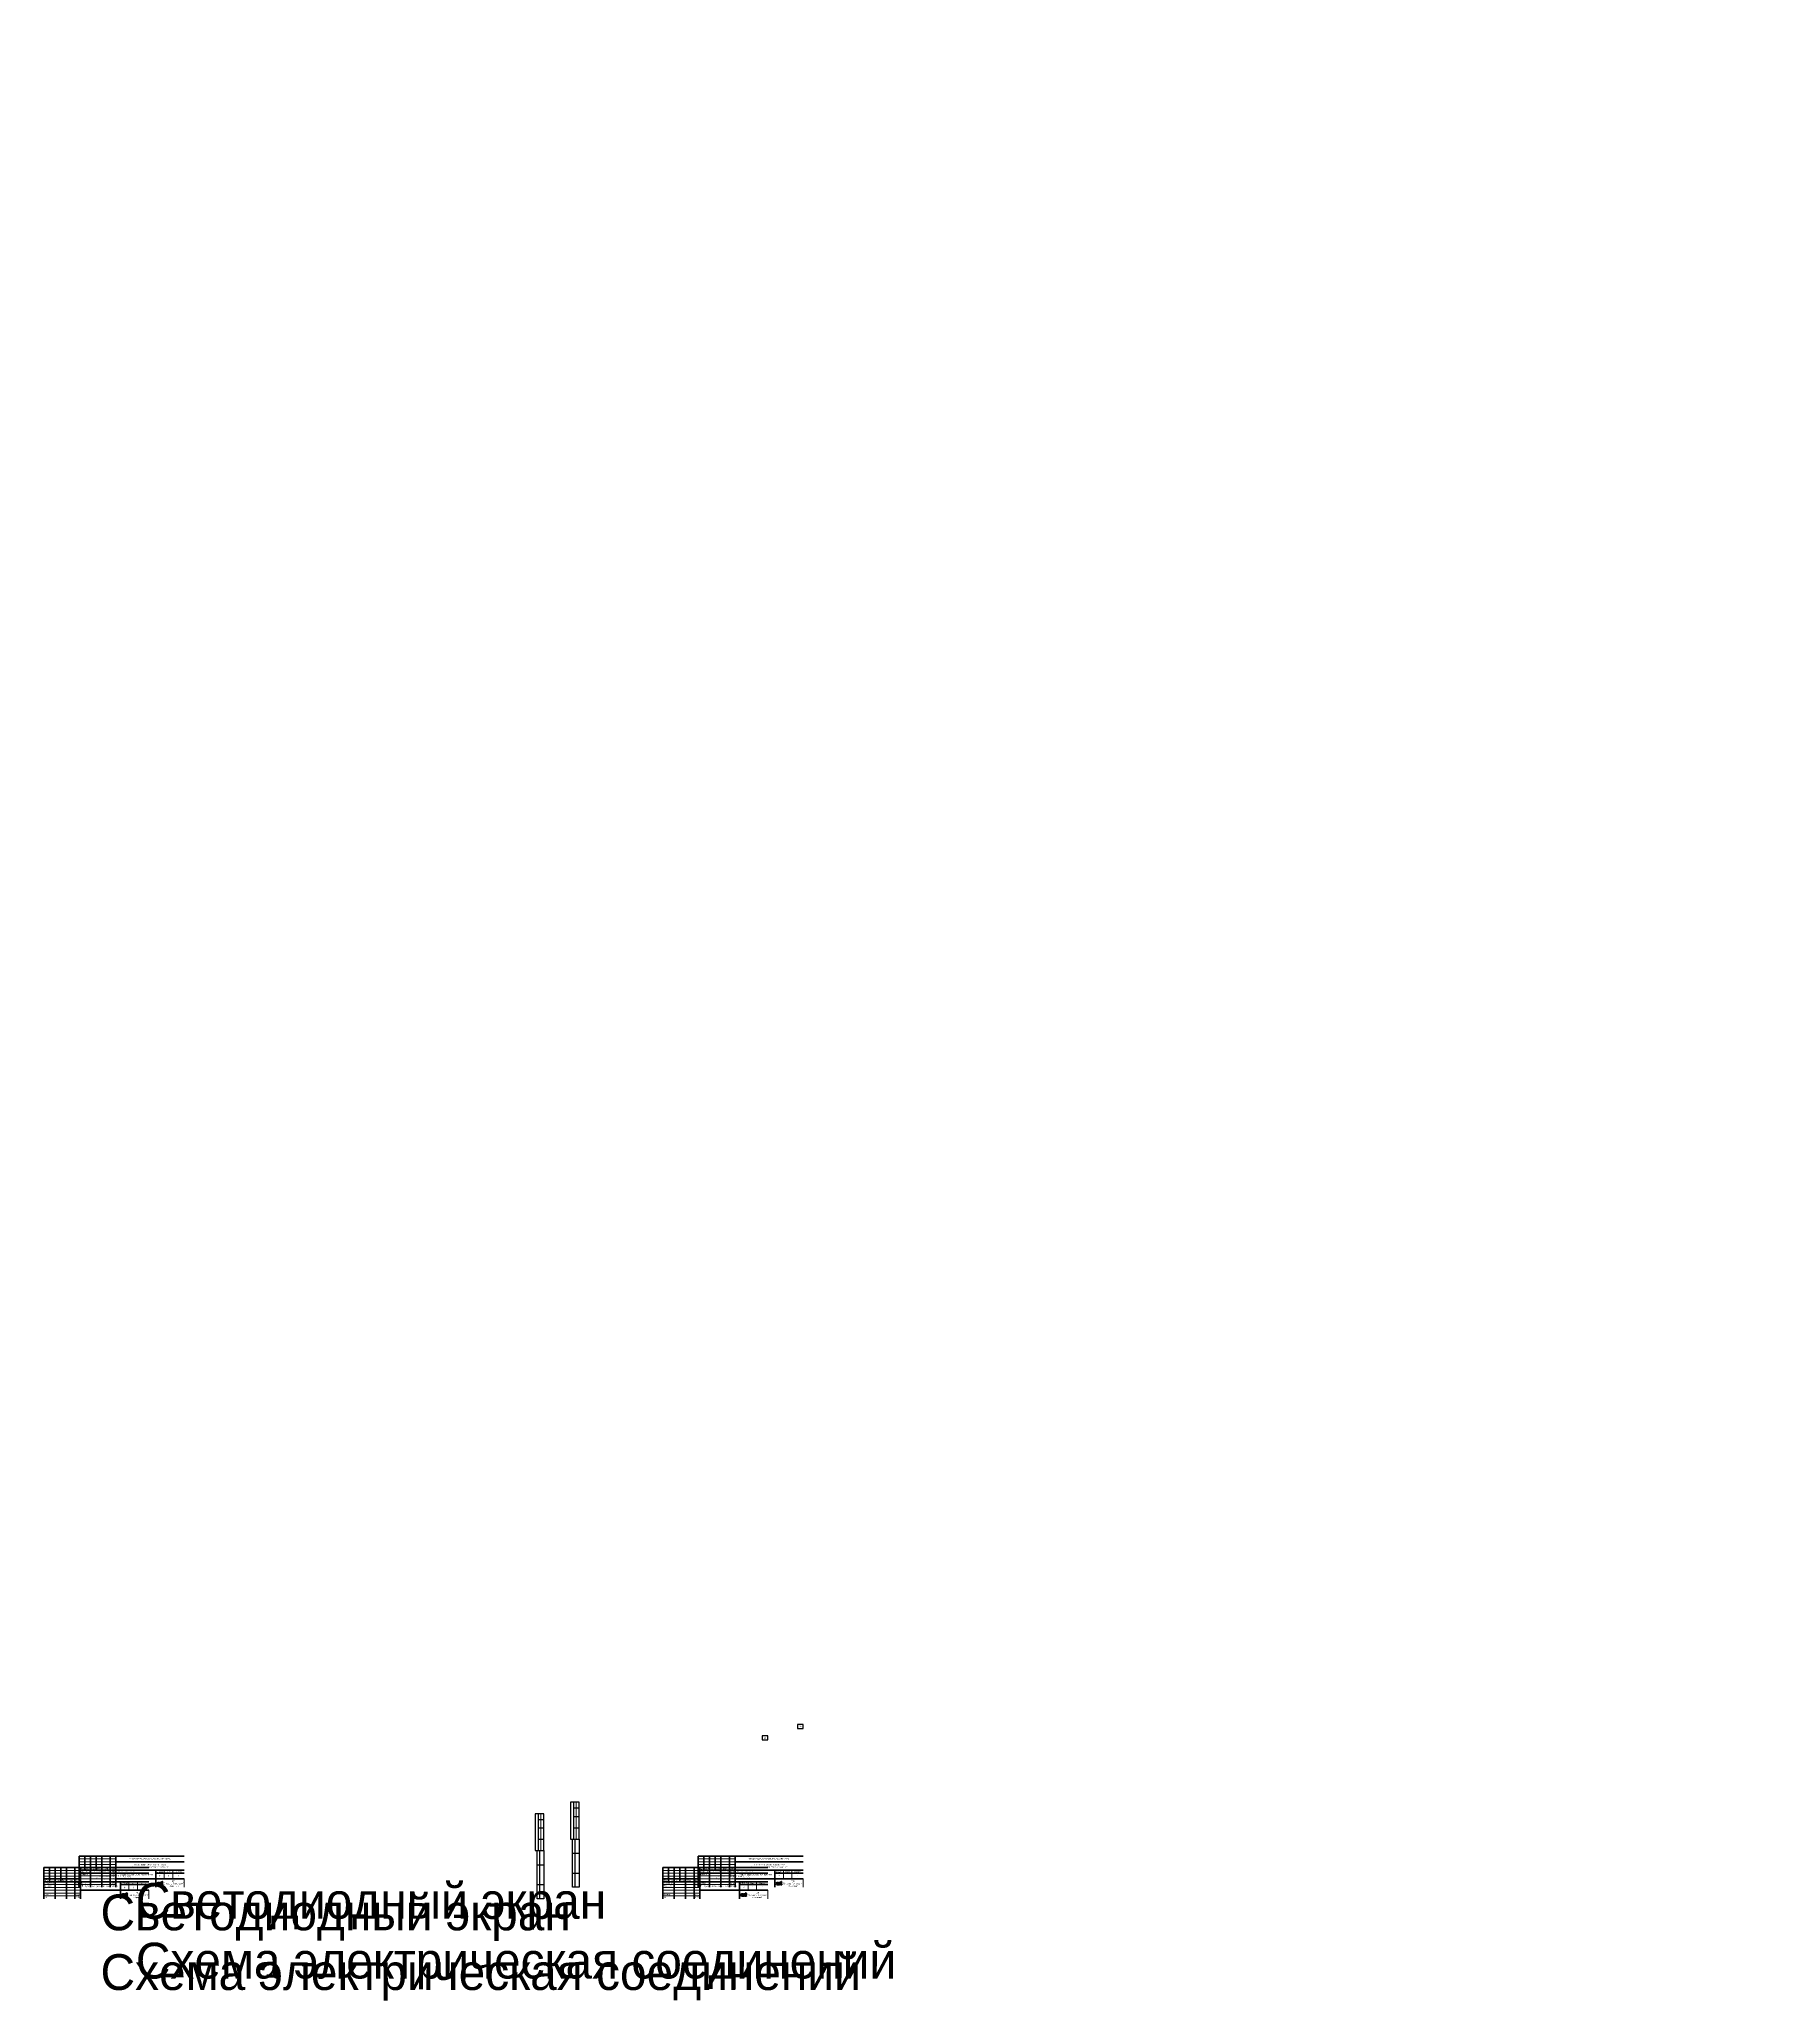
# Model space of a CAD drawing. Header units: millimetres. Extents: x -610846 to 2504857, y -1998781 to 285903.
# Drawn here: x 0 to 306878, y -201564 to 144302 of the extents above; entities that cross this region are included whole.
import ezdxf
from ezdxf import colors
from ezdxf.entities.mleader import LeaderData, LeaderLine
from ezdxf.enums import TextEntityAlignment as Align
from ezdxf.math import Vec2, Vec3

# ---------------------------------------------------------------- set-up
doc = ezdxf.new("R2018")
doc.units = ezdxf.units.MM
doc.linetypes.add('CONTI', pattern=[0])
doc.layers.get('0').update_dxf_attribs({"lineweight": 25})
for name, color, linetype, lineweight in [('01 Рама листа', 7, 'Continuous', 40), ('01 Штамп листа', 7, 'Continuous', 30), ('АР_Отметки', 7, 'Continuous', 5), ('Рамка', 7, 'Continuous', 40), ('Стены наружные', 8, 'Continuous', 18)]:
    doc.layers.add(name, color=color, linetype=linetype, lineweight=lineweight)
doc.layers.add('RAMKA', color=7, linetype='CONTI')
doc.styles.add('GOST 2.304', font='GOST.TTF')
doc.styles.add('ISOCPEUR', font='isocpeur.ttf')
doc.styles.get("Standard").update_dxf_attribs({"font": 'GOST.TTF'})

# ---------------------------------------------------------------- blocks, each defined once
blk = doc.blocks.new('A$C491C5DBD')
at = {"ltscale": 200}
h = blk.add_hatch(color=250, dxfattribs=at)
h.dxf.hatch_style = 1
edge = h.paths.add_edge_path()
edge.add_spline(control_points=[(-740, 448), (-847, 559), (-923, 732), (-748, 732), (-748, 732)], knot_values=[0.7857143, 0.7857143, 0.7857143, 0.7857143, 0.8035714, 0.8214286, 0.8214286, 0.8214286, 0.8214286], degree=3, periodic=0)
edge.add_spline(control_points=[(-748, 732), (-748, 732), (-570, 732), (-570, 732), (-570, 732)], knot_values=[0.75, 0.75, 0.75, 0.75, 0.7678571, 0.7857143, 0.7857143, 0.7857143, 0.7857143], degree=3, periodic=0)
edge.add_spline(control_points=[(-570, 732), (-570, 732), (-574, 216), (-574, 216), (-574, 216)], knot_values=[0.7142857, 0.7142857, 0.7142857, 0.7142857, 0.7321429, 0.75, 0.75, 0.75, 0.75], degree=3, periodic=0)
edge.add_spline(control_points=[(-574, 216), (-575, 106), (-514, 0), (-379, 0), (-379, 0), (-379, 0), (0, 0), (0, 0), (0, 0)], knot_values=[0.6428571, 0.6428571, 0.6428571, 0.6428571, 0.6785714, 0.6785714, 0.6785714, 0.6786717, 0.6964286, 0.7142857, 0.7142857, 0.7142857, 0.7142857], degree=3, periodic=0)
edge.add_spline(control_points=[(0, 0), (0, 0), (2, 98), (2, 98), (2, 98)], knot_values=[0.6071429, 0.6071429, 0.6071429, 0.6071429, 0.625, 0.6428571, 0.6428571, 0.6428571, 0.6428571], degree=3, periodic=0)
edge.add_spline(control_points=[(2, 98), (2, 98), (-95, 98), (-95, 98), (-95, 98)], knot_values=[0.5714286, 0.5714286, 0.5714286, 0.5714286, 0.5892857, 0.6071429, 0.6071429, 0.6071429, 0.6071429], degree=3, periodic=0)
edge.add_spline(control_points=[(-95, 98), (-143, 98), (-164, 132), (-164, 179), (-164, 179), (-164, 179), (-164, 732), (-164, 732), (-164, 732)], knot_values=[0.5, 0.5, 0.5, 0.5, 0.5357143, 0.5357143, 0.5357143, 0.5358145, 0.5535714, 0.5714286, 0.5714286, 0.5714286, 0.5714286], degree=3, periodic=0)
edge.add_spline(control_points=[(-164, 732), (-164, 732), (6, 732), (6, 732), (6, 732)], knot_values=[0.4642857, 0.4642857, 0.4642857, 0.4642857, 0.4821429, 0.5, 0.5, 0.5, 0.5], degree=3, periodic=0)
edge.add_spline(control_points=[(6, 732), (6, 732), (6, 819), (6, 819), (6, 819)], knot_values=[0.4285714, 0.4285714, 0.4285714, 0.4285714, 0.4464286, 0.4642857, 0.4642857, 0.4642857, 0.4642857], degree=3, periodic=0)
edge.add_spline(control_points=[(6, 819), (6, 819), (-164, 819), (-164, 819), (-164, 819)], knot_values=[0.3928571, 0.3928571, 0.3928571, 0.3928571, 0.4107143, 0.4285714, 0.4285714, 0.4285714, 0.4285714], degree=3, periodic=0)
edge.add_spline(control_points=[(-164, 819), (-164, 819), (-164, 1167), (-164, 1167), (-164, 1167)], knot_values=[0.3571429, 0.3571429, 0.3571429, 0.3571429, 0.375, 0.3928571, 0.3928571, 0.3928571, 0.3928571], degree=3, periodic=0)
edge.add_spline(control_points=[(-164, 1167), (-164, 1167), (-572, 929), (-572, 929), (-572, 929)], knot_values=[0.3214286, 0.3214286, 0.3214286, 0.3214286, 0.3392857, 0.3571429, 0.3571429, 0.3571429, 0.3571429], degree=3, periodic=0)
edge.add_spline(control_points=[(-572, 929), (-572, 929), (-574, 819), (-574, 819), (-574, 819)], knot_values=[0.2857143, 0.2857143, 0.2857143, 0.2857143, 0.3035714, 0.3214286, 0.3214286, 0.3214286, 0.3214286], degree=3, periodic=0)
edge.add_spline(control_points=[(-574, 819), (-574, 819), (-1006, 819), (-1006, 819), (-1006, 819)], knot_values=[0.25, 0.25, 0.25, 0.25, 0.2678571, 0.2857143, 0.2857143, 0.2857143, 0.2857143], degree=3, periodic=0)
edge.add_spline(control_points=[(-1006, 819), (-1211, 819), (-1326, 668), (-1196, 446), (-1196, 446)], knot_values=[0.2142857, 0.2142857, 0.2142857, 0.2142857, 0.2321429, 0.25, 0.25, 0.25, 0.25], degree=3, periodic=0)
edge.add_spline(control_points=[(-1196, 446), (-1143, 355), (-1019, 283), (-1109, 141), (-1109, 141)], knot_values=[0.1785714, 0.1785714, 0.1785714, 0.1785714, 0.1964286, 0.2142857, 0.2142857, 0.2142857, 0.2142857], degree=3, periodic=0)
edge.add_spline(control_points=[(-1109, 141), (-1153, 72), (-1286, 71), (-1418, 98), (-1418, 98)], knot_values=[0.1428571, 0.1428571, 0.1428571, 0.1428571, 0.1607143, 0.1785714, 0.1785714, 0.1785714, 0.1785714], degree=3, periodic=0)
edge.add_spline(control_points=[(-1418, 98), (-1599, 134), (-1703, 352), (-1660, 523), (-1660, 523)], knot_values=[0.1071429, 0.1071429, 0.1071429, 0.1071429, 0.125, 0.1428571, 0.1428571, 0.1428571, 0.1428571], degree=3, periodic=0)
edge.add_spline(control_points=[(-1660, 523), (-1630, 638), (-1558, 732), (-1451, 732), (-1451, 732)], knot_values=[0.0714286, 0.0714286, 0.0714286, 0.0714286, 0.0892857, 0.1071429, 0.1071429, 0.1071429, 0.1071429], degree=3, periodic=0)
edge.add_spline(control_points=[(-1451, 732), (-1451, 732), (-1312, 732), (-1312, 732), (-1312, 732)], knot_values=[0.0357143, 0.0357143, 0.0357143, 0.0357143, 0.0535714, 0.0714286, 0.0714286, 0.0714286, 0.0714286], degree=3, periodic=0)
edge.add_spline(control_points=[(-1312, 732), (-1312, 732), (-1312, 819), (-1312, 819)], knot_values=[0, 0, 0, 0, 0.0357143, 0.0357143, 0.0357143, 0.0357143], degree=3, periodic=0)
edge.add_spline(control_points=[(-1312, 819), (-1312, 819), (-1656, 819), (-1656, 819), (-1656, 819)], knot_values=[0.9642857, 0.9642857, 0.9642857, 0.9642857, 0.9821429, 1, 1, 1, 1], degree=3, periodic=0)
edge.add_spline(control_points=[(-1656, 819), (-1817, 819), (-2018, 664), (-2038, 477), (-2038, 477)], knot_values=[0.9285714, 0.9285714, 0.9285714, 0.9285714, 0.9464286, 0.9642857, 0.9642857, 0.9642857, 0.9642857], degree=3, periodic=0)
edge.add_spline(control_points=[(-2038, 477), (-2073, 146), (-1843, 0), (-1565, 0), (-1565, 0), (-1565, 0), (-836, 0), (-836, 0), (-836, 0)], knot_values=[0.8571429, 0.8571429, 0.8571429, 0.8571429, 0.8928571, 0.8928571, 0.8928571, 0.8929574, 0.9107143, 0.9285714, 0.9285714, 0.9285714, 0.9285714], degree=3, periodic=0)
edge.add_spline(control_points=[(-836, 0), (-639, 0), (-585, 288), (-740, 448), (-740, 448)], knot_values=[0.8214286, 0.8214286, 0.8214286, 0.8214286, 0.8392857, 0.8571429, 0.8571429, 0.8571429, 0.8571429], degree=3, periodic=0)
at = {"color": 250}
for points, knots in [([(-836, 0), (-836, 0), (-836, 0), (-1565, 0), (-1565, 0), (-1565, 0), (-1843, 0), (-2073, 146), (-2038, 477)], [0.857142857, 0.857142857, 0.857142857, 0.857142857, 0.857142867, 0.892857143, 0.892857143, 0.892857143, 0.892857153, 0.928571429, 0.928571429, 0.928571429, 0.928571429]), ([(-2038, 477), (-2038, 477), (-2018, 664), (-1817, 819), (-1656, 819)], [0.928571429, 0.928571429, 0.928571429, 0.928571429, 0.928571439, 0.964285714, 0.964285714, 0.964285714, 0.964285714]), ([(-1660, 523), (-1660, 523), (-1703, 352), (-1599, 134), (-1418, 98)], [0.107142857, 0.107142857, 0.107142857, 0.107142857, 0.107142867, 0.142857143, 0.142857143, 0.142857143, 0.142857143]), ([(-1451, 732), (-1451, 732), (-1558, 732), (-1630, 638), (-1660, 523)], [0.071428571, 0.071428571, 0.071428571, 0.071428571, 0.071428581, 0.107142857, 0.107142857, 0.107142857, 0.107142857]), ([(-1656, 819), (-1656, 819), (-1656, 819), (-1312, 819), (-1312, 819)], [0.964285714, 0.964285714, 0.964285714, 0.964285714, 0.964285724, 1, 1, 1, 1]), ([(-1312, 732), (-1312, 732), (-1312, 732), (-1451, 732), (-1451, 732)], [0.035714286, 0.035714286, 0.035714286, 0.035714286, 0.035714296, 0.071428571, 0.071428571, 0.071428571, 0.071428571]), ([(-1418, 98), (-1418, 98), (-1286, 71), (-1153, 72), (-1109, 141)], [0.142857143, 0.142857143, 0.142857143, 0.142857143, 0.142857153, 0.178571429, 0.178571429, 0.178571429, 0.178571429]), ([(-1196, 446), (-1196, 446), (-1326, 668), (-1211, 819), (-1006, 819)], [0.214285714, 0.214285714, 0.214285714, 0.214285714, 0.214285724, 0.25, 0.25, 0.25, 0.25]), ([(-1109, 141), (-1109, 141), (-1019, 283), (-1143, 355), (-1196, 446)], [0.178571429, 0.178571429, 0.178571429, 0.178571429, 0.178571439, 0.214285714, 0.214285714, 0.214285714, 0.214285714]), ([(-1006, 819), (-1006, 819), (-1006, 819), (-574, 819), (-574, 819)], [0.25, 0.25, 0.25, 0.25, 0.25000001, 0.285714286, 0.285714286, 0.285714286, 0.285714286]), ([(-748, 732), (-748, 732), (-923, 732), (-847, 559), (-740, 448)], [0.785714286, 0.785714286, 0.785714286, 0.785714286, 0.785714296, 0.821428571, 0.821428571, 0.821428571, 0.821428571]), ([(-740, 448), (-740, 448), (-585, 288), (-639, 0), (-836, 0)], [0.821428571, 0.821428571, 0.821428571, 0.821428571, 0.821428581, 0.857142857, 0.857142857, 0.857142857, 0.857142857]), ([(-570, 732), (-570, 732), (-570, 732), (-748, 732), (-748, 732)], [0.75, 0.75, 0.75, 0.75, 0.75000001, 0.785714286, 0.785714286, 0.785714286, 0.785714286]), ([(0, 0), (0, 0), (0, 0), (-379, 0), (-379, 0), (-379, 0), (-514, 0), (-575, 106), (-574, 216)], [0.642857143, 0.642857143, 0.642857143, 0.642857143, 0.642857153, 0.678571429, 0.678571429, 0.678571429, 0.678571439, 0.714285714, 0.714285714, 0.714285714, 0.714285714]), ([(-574, 819), (-574, 819), (-574, 819), (-572, 929), (-572, 929)], [0.285714286, 0.285714286, 0.285714286, 0.285714286, 0.285714296, 0.321428571, 0.321428571, 0.321428571, 0.321428571]), ([(-574, 216), (-574, 216), (-574, 216), (-570, 732), (-570, 732)], [0.714285714, 0.714285714, 0.714285714, 0.714285714, 0.714285724, 0.75, 0.75, 0.75, 0.75]), ([(-572, 929), (-572, 929), (-572, 929), (-164, 1167), (-164, 1167)], [0.321428571, 0.321428571, 0.321428571, 0.321428571, 0.321428581, 0.357142857, 0.357142857, 0.357142857, 0.357142857]), ([(-164, 1167), (-164, 1167), (-164, 1167), (-164, 819), (-164, 819)], [0.357142857, 0.357142857, 0.357142857, 0.357142857, 0.357142867, 0.392857143, 0.392857143, 0.392857143, 0.392857143]), ([(-164, 819), (-164, 819), (-164, 819), (6, 819), (6, 819)], [0.392857143, 0.392857143, 0.392857143, 0.392857143, 0.392857153, 0.428571429, 0.428571429, 0.428571429, 0.428571429]), ([(6, 732), (6, 732), (6, 732), (-164, 732), (-164, 732)], [0.464285714, 0.464285714, 0.464285714, 0.464285714, 0.464285724, 0.5, 0.5, 0.5, 0.5]), ([(-164, 732), (-164, 732), (-164, 732), (-164, 179), (-164, 179), (-164, 179), (-164, 132), (-143, 98), (-95, 98)], [0.5, 0.5, 0.5, 0.5, 0.50000001, 0.535714286, 0.535714286, 0.535714286, 0.535714296, 0.571428571, 0.571428571, 0.571428571, 0.571428571]), ([(-95, 98), (-95, 98), (-95, 98), (2, 98), (2, 98)], [0.571428571, 0.571428571, 0.571428571, 0.571428571, 0.571428581, 0.607142857, 0.607142857, 0.607142857, 0.607142857]), ([(2, 98), (2, 98), (2, 98), (0, 0), (0, 0)], [0.607142857, 0.607142857, 0.607142857, 0.607142857, 0.607142867, 0.642857143, 0.642857143, 0.642857143, 0.642857143]), ([(6, 819), (6, 819), (6, 819), (6, 732), (6, 732)], [0.428571429, 0.428571429, 0.428571429, 0.428571429, 0.428571439, 0.464285714, 0.464285714, 0.464285714, 0.464285714])]:
    blk.add_open_spline(points, degree=3, knots=knots, dxfattribs=at)
blk.add_open_spline([(-1312, 819), (-1312, 819), (-1312, 732), (-1312, 732)], degree=3, dxfattribs=at)
blk = doc.blocks.new('Штамп основной')
at = {"lineweight": 13, "ltscale": 150}
for p, q in [((-1850, 500), (-1200, 500)), ((-1850, 450), (-1200, 450)), ((-1850, 400), (-1200, 400)), ((-1850, 250), (-1200, 250)), ((-1850, 200), (-1200, 200)), ((-1850, 150), (-1200, 150)), ((-1850, 100), (-1200, 100)), ((-1850, 50), (-1200, 50))]:
    blk.add_line(p, q, dxfattribs=at)
at = {"layer": '01 Рама листа', "ltscale": 150}
for p, q in [((0, 550), (-1850, 550)), ((-1850, 550), (-1850, 0)), ((-1850, 350), (-1200, 350)), ((-1750, 550), (-1750, 300)), ((-1650, 550), (-1650, 0)), ((-1550, 550), (-1550, 300)), ((-1450, 550), (-1450, 0)), ((-1300, 550), (-1300, 0)), ((-1200, 0), (-1200, 550)), ((-1200, 450), (0, 450)), ((-1850, 300), (-1200, 300)), ((-1200, 300), (0, 300)), ((-1200, 150), (0, 150)), ((-500, 0), (-500, 300)), ((-500, 250), (0, 250))]:
    blk.add_line(p, q, dxfattribs=at)
at = {"layer": 'Defpoints', "color": 250, "linetype": 'Continuous', "lineweight": 0, "ltscale": 50}
for p, q in [((-500, 150), (0, 150)), ((-500, 0), (-500, 150)), ((0, 150), (0, 0))]:
    blk.add_line(p, q, dxfattribs=at)
at = {"layer": 'RAMKA', "lineweight": 13, "ltscale": 150}
for p, q in [((-350, 300), (-350, 150)), ((-200, 300), (-200, 150))]:
    blk.add_line(p, q, dxfattribs=at)
at = {"layer": 'Рамка', "ltscale": 200, "xscale": 0.05, "yscale": 0.05, "zscale": 0.05}
blk.add_blockref('A$C491C5DBD', (-374, 45), dxfattribs=at)
at = {"style": 'GOST 2.304'}
for s, width, heights, insert, char_height, attachment_point in [('Капитальный ремонт большого зала \\PДворца культуры «Кристалл» г.Сухой Лог', 1175.99, [375], (-600, 375), 25, 5), ('Разработал', 20, [5], (-1840, 275), 25, 4), ('Проверил', 20, [5], (-1840, 225), 25, 4), ('Н.контр.', 20, [5], (-1840, 75), 25, 4), ('ГИП', 20, [5], (-1840, 25), 25, 4), ('Изм.', 9.97, [5], (-1800, 325), 25, 5), ('Кол.уч', 10.31, [5], (-1700, 325), 25, 5), ('Лист', 9.97, [5], (-1600, 325), 25, 5), ('№док', 9.97, [5], (-1500, 325), 25, 5), ('Подп.', 15, [5], (-1375, 325), 25, 5), ('Дата', 9.97, [5], (-1250, 325), 25, 5), ('Аудио-визуальные технологии', 674.52, [161], (-839, 223), 30, 5), ('Стадия', 15, [5], (-425, 275), 25, 5), ('Р', 15, [10], (-425, 200), 30, 5), ('Лист', 15, [5], (-275, 275), 25, 5), ('1', 15, [10], (-275, 200), 30, 5), ('Листов', 20.01, [5], (-100, 275), 25, 5)]:
    blk.add_mtext_dynamic_manual_height_columns(s, width=width, gutter_width=25, heights=heights, dxfattribs=dict(at, insert=insert, char_height=char_height, attachment_point=attachment_point))
at = {"color": 250, "ltscale": 200, "char_height": 25, "attachment_point": 4, "style": 'GOST 2.304'}
for insert in [(-1288, 273), (-1288, 223), (-1288, 73), (-1288, 23)]:
    blk.add_mtext_dynamic_manual_height_columns('12.19', width=93.63, gutter_width=125000, heights=[0], dxfattribs=dict(at, insert=insert))
at = {"style": 'GOST 2.304'}
for tag, p in [('ШИФР', (-600, 500)), ('ЛИСТОВ', (-100, 200))]:
    blk.add_attdef(tag, text='', height=30, dxfattribs=at).set_placement(p, align=Align.MIDDLE_CENTER)
at = {"lineweight": 30, "flags": 104}
blk.add_attdef('НАИМЕНОВАНИЕ', text='', height=30, dxfattribs=at).set_placement((-850, 75), align=Align.MIDDLE_CENTER)
at = {"layer": 'Рамка', "ltscale": 200, "insert": (-367, 121), "char_height": 25, "attachment_point": 1, "style": 'GOST 2.304'}
blk.add_mtext_dynamic_manual_height_columns('\\pxqc;ООО\\P"Синсаунд-Технолоджи"\\Pг.Заречный', width=365.16, gutter_width=1250, heights=[0], dxfattribs=at)
blk = doc.blocks.new('Номер страницы')
blk.add_lwpolyline([(-100, -70), (0, -70), (0, 0), (-100, 0)], close=True)
at = {"style": 'GOST 2.304'}
blk.add_attdef('НОМЕР', text='', height=25, dxfattribs=at).set_placement((-50, -34), align=Align.MIDDLE_CENTER)
blk = doc.blocks.new('Штамп боковой')
at = {"lineweight": 30, "ltscale": 150}
for p, q in [((0, 1500), (-150, 1500)), ((-150, 1500), (-150, 850)), ((-100, 1500), (-100, 850)), ((-100, 1400), (0, 1400)), ((0, 850), (0, 1500)), ((-100, 1250), (0, 1250)), ((-100, 1050), (0, 1050)), ((-150, 850), (0, 850)), ((-120, 0), (-120, 850)), ((-120, 850), (0, 850)), ((-70, 0), (-70, 850)), ((0, 850), (0, 0)), ((-120, 600), (0, 600)), ((-120, 250), (0, 250)), ((0, 0), (-120, 0))]:
    blk.add_line(p, q, dxfattribs=at)
at = {"lineweight": 20, "ltscale": 150}
blk.add_line((-50, 1500), (-50, 850), dxfattribs=at)
blk = doc.blocks.new('_DotSmall')
at = {"color": 0, "linetype": 'ByBlock', "const_width": 0.5}
blk.add_lwpolyline([(-0.0625, 0, 1), (0.0625, 0, 1)], format="xyb", close=True, dxfattribs=at)

msp = doc.modelspace()

# ---------------------------------------------------------------- hatches: boundary and pattern name
at = {"layer": 'Стены наружные', "lineweight": 9}
h = msp.add_hatch(dxfattribs=at)
h.set_pattern_fill('FP_2', color=256, style=0, pattern_type=2)
h.set_pattern_definition([(45, (261862.17, 93659.4), (-424.264, 424.264), []), (135, (261862.17, 93659.4), (-424.264, -424.264), [])])
h.paths.add_polyline_path([(300187.2, 144302.4), (300161.7, 144287.4), (300187.2, 144296.3)])

# ---------------------------------------------------------------- block references
ref = msp.add_blockref('Штамп основной', (134695.5, -181553.5), dxfattribs=dict(xscale=10, yscale=10, zscale=10))
ref.add_attrib('ШИФР', '31908221885-27092019-БЗ-ТХ-АВТ 09.Э4', dxfattribs={"height": 300, "style": 'GOST 2.304'}).set_placement((128695.5, -176553.5), align=Align.MIDDLE_CENTER)
ref.add_attrib('ЛИСТОВ', '1', dxfattribs={"height": 300, "style": 'GOST 2.304'}).set_placement((133695.5, -179553.5), align=Align.MIDDLE_CENTER)
ref = msp.add_blockref('Штамп основной', (128467.1, -183574.8), dxfattribs=dict(xscale=10, yscale=10, zscale=10))
ref.add_attrib('ШИФР', '31908221885-27092019-БЗ-ТХ-АВТ 09.Э4', dxfattribs={"height": 300, "style": 'GOST 2.304'}).set_placement((122467.1, -178574.8), align=Align.MIDDLE_CENTER)
ref.add_attrib('ЛИСТОВ', '1', dxfattribs={"height": 300, "style": 'GOST 2.304'}).set_placement((127467.1, -181574.8), align=Align.MIDDLE_CENTER)
at = {"layer": '01 Штамп листа', "xscale": 10, "yscale": 10, "zscale": 10}
for p in [(128467.1, -154874.8), (134695.5, -152853.5)]:
    msp.add_blockref('Номер страницы', p, dxfattribs=at).add_auto_attribs({'НОМЕР': '28'})
at = {"layer": '01 Штамп листа', "color": 7, "xscale": 10, "yscale": 10, "zscale": 10}
for p in [(88967.1, -183574.8), (95195.5, -181553.5)]:
    msp.add_blockref('Штамп боковой', p, dxfattribs=at)
at = {"layer": '01 Штамп листа', "color": 7}
ref = msp.add_blockref('Штамп основной', (25531.8, -181553.5), dxfattribs=dict(at, xscale=10, yscale=10, zscale=10))
ref.add_attrib('ШИФР', '31908221885-27092019-БЗ-ТХ-АВТ 08.Э4', dxfattribs={"layer": '0', "height": 300, "style": 'GOST 2.304'}).set_placement((19531.8, -176553.5), align=Align.MIDDLE_CENTER)
lines = msp.add_mtext('Светодиодный экран\\PСхема электрическая соединений', dxfattribs={"layer": '0', "insert": (17031.8, -180803.5), "char_height": 6312.261, "attachment_point": 1})
ref.add_attrib('НАИМЕНОВАНИЕ', '', (17031.8, -180803.5)).embed_mtext(lines)
ref.add_attrib('ЛИСТОВ', '2', dxfattribs={"layer": '0', "height": 300, "style": 'GOST 2.304'}).set_placement((24531.8, -179553.5), align=Align.MIDDLE_CENTER)
ref = msp.add_blockref('Штамп основной', (19303.3, -183574.8), dxfattribs=dict(at, xscale=10, yscale=10, zscale=10))
ref.add_attrib('ШИФР', '31908221885-27092019-БЗ-ТХ-АВТ 08.Э4', dxfattribs={"layer": '0', "height": 300, "style": 'GOST 2.304'}).set_placement((13303.3, -178574.8), align=Align.MIDDLE_CENTER)
lines = msp.add_mtext('Светодиодный экран\\PСхема электрическая соединений', dxfattribs={"layer": '0', "insert": (10803.3, -182824.8), "char_height": 6312.261, "attachment_point": 1})
ref.add_attrib('НАИМЕНОВАНИЕ', '', (10803.3, -182824.8)).embed_mtext(lines)
ref.add_attrib('ЛИСТОВ', '2', dxfattribs={"layer": '0', "height": 300, "style": 'GOST 2.304'}).set_placement((18303.3, -181574.8), align=Align.MIDDLE_CENTER)

# ---------------------------------------------------------------- leaders
at = {"layer": 'АР_Отметки', "lineweight": 9}
ml = msp.add_multileader_mtext('Standard', dxfattribs=at)
ml.set_content('+3,950', color=256, style='ISOCPEUR')
ml.set_leader_properties(color=256, linetype='Continuous', lineweight=-1)
ml.set_arrow_properties(name='DOTSMALL')
ml.build(insert=Vec2(0, 0))
ml.multileader.update_dxf_attribs({"has_text_frame": 1, "text_left_attachment_type": 4, "text_right_attachment_type": 4, "dogleg_length": 100, "arrow_head_size": 180})
ctx = ml.context
ctx.base_point, ctx.char_height, ctx.arrow_head_size, ctx.landing_gap_size, ctx.plane_origin = Vec3(559999.5, 82527.4), 250, 180, 50, Vec3(559918.1, 81259.8)
ctx.left_attachment, ctx.right_attachment = 4, 4
notes = []
notes.append((ctx, [(0, (0, 0, 0), (0, 0), (1, 0), 1, [])]))
ctx.mtext.insert, ctx.mtext.width, ctx.mtext.line_spacing_style, ctx.mtext.flow_direction = Vec3(560049.5, 82860.7), 852.697, 2, 5
ml = msp.add_multileader_mtext('Standard', dxfattribs=at)
ml.set_content('+1,975', color=256, style='ISOCPEUR')
ml.set_leader_properties(color=256, linetype='Continuous', lineweight=-1)
ml.set_arrow_properties(name='DOTSMALL')
ml.build(insert=Vec2(0, 0))
ml.multileader.update_dxf_attribs({"has_text_frame": 1, "text_left_attachment_type": 4, "text_right_attachment_type": 4, "dogleg_length": 100, "arrow_head_size": 180})
ctx = ml.context
ctx.base_point, ctx.char_height, ctx.arrow_head_size, ctx.landing_gap_size, ctx.plane_origin = Vec3(559687.5, 77416.4), 250, 180, 50, Vec3(562819.6, 76244.7)
ctx.left_attachment, ctx.right_attachment = 4, 4
notes.append((ctx, [(0, (0, 0, 0), (0, 0), (1, 0), 1, [])]))
ctx.mtext.insert, ctx.mtext.width, ctx.mtext.line_spacing_style, ctx.mtext.flow_direction = Vec3(559737.5, 77816.4), 852.697, 2, 5
ml = msp.add_multileader_mtext('Standard', dxfattribs=at)
ml.set_content('+2,410', color=256, style='ISOCPEUR')
ml.set_leader_properties(color=256, linetype='Continuous', lineweight=-1)
ml.set_arrow_properties(name='DOTSMALL')
ml.build(insert=Vec2(0, 0))
ml.multileader.update_dxf_attribs({"has_text_frame": 1, "text_left_attachment_type": 4, "text_right_attachment_type": 4, "dogleg_length": 100, "arrow_head_size": 180})
ctx = ml.context
ctx.base_point, ctx.char_height, ctx.arrow_head_size, ctx.landing_gap_size, ctx.plane_origin = Vec3(556605.3, 65983.6), 250, 180, 50, Vec3(554444.1, 65392.3)
ctx.left_attachment, ctx.right_attachment = 4, 4
notes.append((ctx, [(0, (0, 0, 0), (0, 0), (1, 0), 1, [])]))
ctx.mtext.insert, ctx.mtext.width, ctx.mtext.line_spacing_style, ctx.mtext.flow_direction = Vec3(556655.3, 66316.9), 852.697, 2, 5
for ctx, leaders in notes:
    for number, flags, end, landing, length, lines in leaders:
        leader = LeaderData()
        leader.index, (leader.has_last_leader_line, leader.has_dogleg_vector, leader.attachment_direction) = number, flags
        leader.last_leader_point, leader.dogleg_vector, leader.dogleg_length = Vec3(end), Vec3(landing), length
        for number, points, colour, breaks in lines:
            line = LeaderLine()
            line.index, line.vertices, line.color, line.breaks = number, Vec3.list(points), colors.encode_raw_color(colour), breaks
            leader.lines.append(line)
        ctx.leaders.append(leader)

doc.saveas('drawing.dxf')
